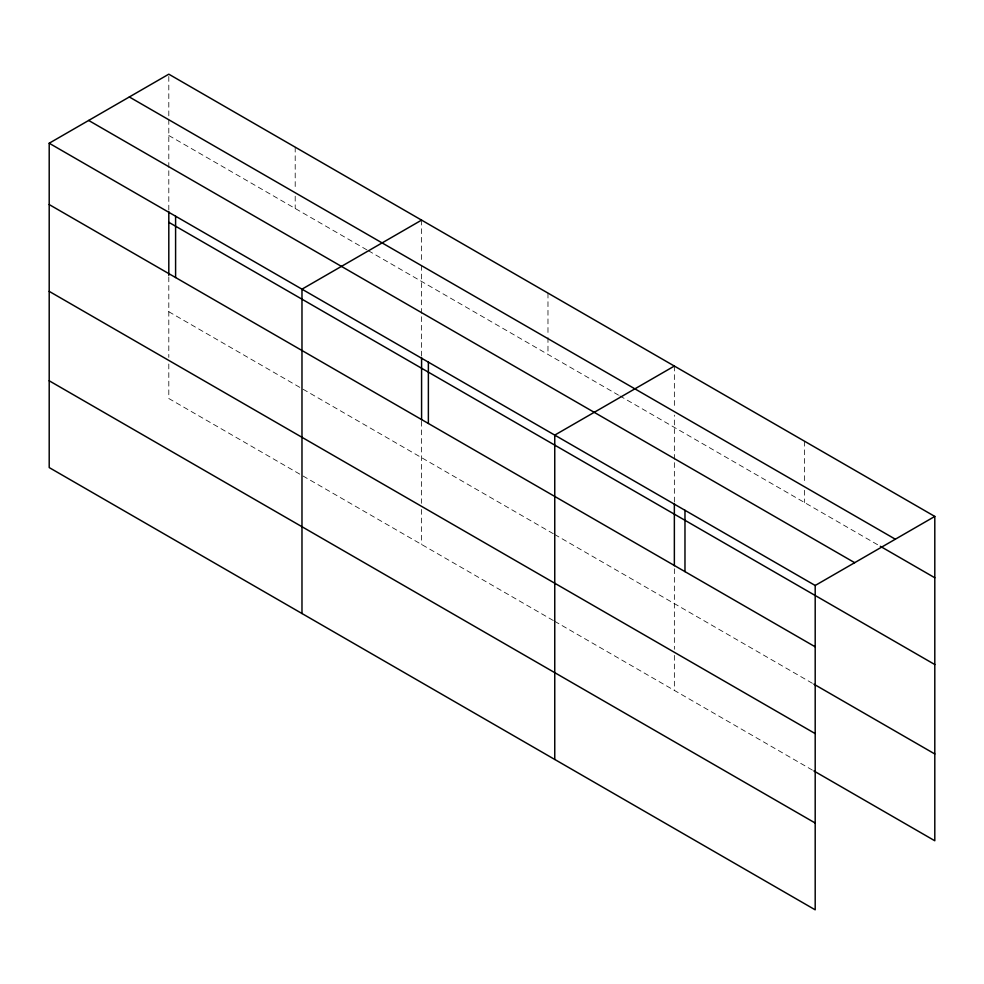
<?xml version="1.0" encoding="UTF-8"?>
<svg xmlns="http://www.w3.org/2000/svg" width="984" height="984" viewBox="0 0 984 984"><rect width="100%" height="100%" fill="white"/><g stroke="black" fill="none" stroke-linecap="round" stroke-linejoin="round"><path stroke-width="0.74" stroke-dasharray="4.92 3.69" d="M168.805 210.121L168.805 169.014M168.805 167.489L168.805 74.181M421.582 356.06L421.582 314.954M421.582 313.429L421.582 264.585M674.36 502L674.36 460.893M674.36 459.368L674.36 415.125M168.805 135.509L367.032 249.961M368.373 250.723L618.481 395.125M619.822 395.9L878.995 545.53M168.805 311.731L553.291 533.709M554.632 534.472L812.55 683.388M553.291 620.498L168.805 398.52L168.805 363.502M554.632 621.273L812.55 770.189M804.58 441.238L804.58 484.177M804.58 490.303L804.58 502.566M674.36 366.06L674.36 408.987M674.36 568.752L674.36 649.292M674.36 655.381L674.36 690.399M547.977 293.097L547.977 336.024M547.977 337.549L547.977 354.424M421.582 220.121L421.582 263.048M421.582 421.287L421.582 503.353M421.582 509.441L421.582 544.459M295.2 147.157L295.2 190.084M295.2 196.21L295.2 208.485M168.805 276.873L168.805 357.413"/><path stroke-width="1.48" d="M168.805 275.348L168.805 211.646M421.582 357.586L421.582 419.774M674.36 503.525L674.36 565.714M815.195 733.597L815.195 585.48L49.2 143.233L49.2 467.572L815.195 909.819L815.195 733.597L49.2 291.362M813.879 770.952L934.8 840.766L934.8 516.428L168.805 74.181L49.2 143.233M421.582 220.121L301.977 289.173L301.977 613.512M674.36 366.06L554.755 435.113L554.755 759.451M815.195 585.48L934.8 516.428M129.334 96.973L895.329 539.207M880.323 546.304L934.8 577.756M88.671 120.454L854.666 562.688M168.805 222.298L934.8 664.544M49.2 204.561L815.195 646.808M813.879 684.163L934.8 753.965M49.2 380.783L815.195 823.018M684.975 510.302L684.975 571.63M428.372 362.149L428.372 423.477M175.595 216.209L175.595 277.537"/></g></svg>
